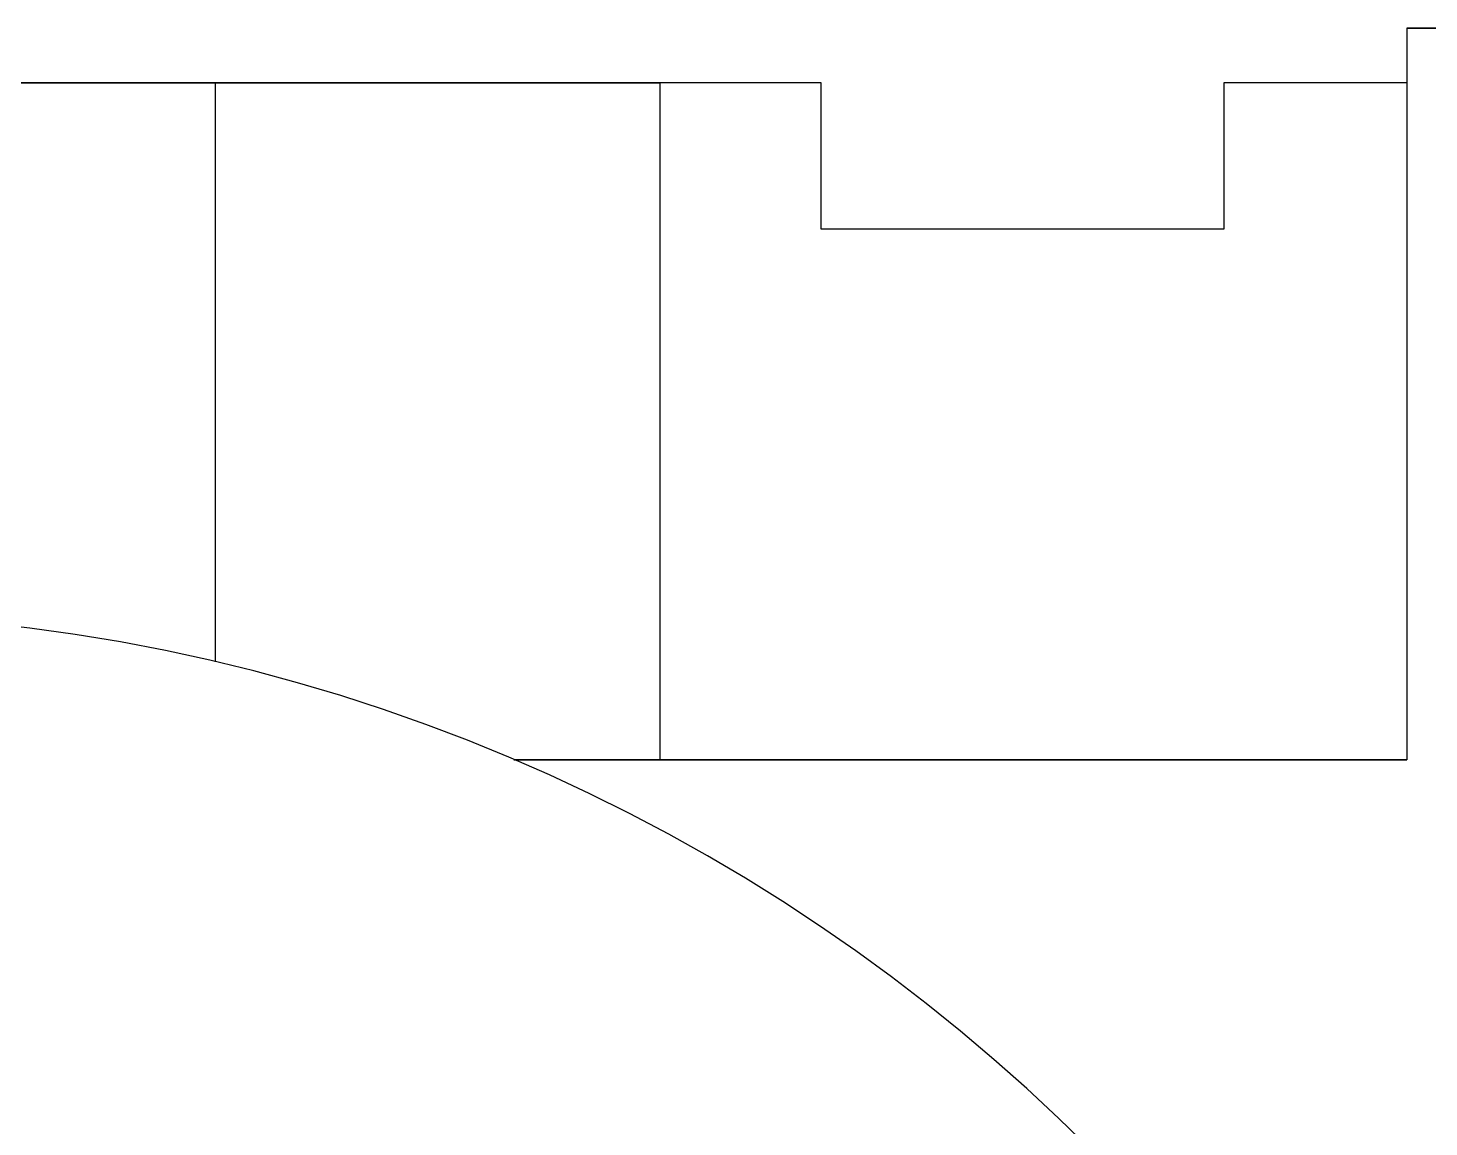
# Model space of a CAD drawing. Header units: millimetres. Extents: x 256 to 2599, y 626 to 1192.
# Drawn here: x 1904.438 to 1907.469, y 841.58 to 843.958 of the extents above; entities that cross this region are included whole.
import ezdxf

# ---------------------------------------------------------------- set-up
doc = ezdxf.new("R2010")
doc.units = ezdxf.units.MM
doc.layers.add('MAIN-1', color=7, linetype='Continuous')
doc.layers.add('MAIN-2', color=7, linetype='Continuous')

msp = doc.modelspace()

# ---------------------------------------------------------------- linework, layer by layer
at = {"layer": 'MAIN-1'}
for p, q in [((1907.9746, 843.9582), (1907.4204, 843.9582)), ((1907.4204, 843.9582), (1907.4204, 842.3749)), ((1907.4204, 843.9582), (1907.9746, 843.9582)), ((1907.4204, 842.3749), (1905.4884, 842.3749)), ((1905.4884, 842.3749), (1907.4204, 842.3749))]:
    msp.add_line(p, q, dxfattribs=at)
at = {"layer": 'MAIN-2'}
for p, q in [((1907.4204, 843.9582), (1907.4204, 843.9582)), ((1907.4204, 843.9582), (1907.4204, 843.9582)), ((1905.8054, 843.8395), (1902.0688, 843.8395)), ((1902.0688, 843.8395), (1905.8054, 843.8395)), ((1902.0688, 843.8395), (1905.8054, 843.8395)), ((1904.8432, 842.5865), (1904.8432, 843.8395)), ((1905.8054, 843.8395), (1905.8054, 843.8395)), ((1905.8054, 843.8395), (1905.8054, 843.8395)), ((1906.1537, 843.8395), (1905.8054, 843.8395)), ((1905.8054, 842.3749), (1905.8054, 843.8395)), ((1906.1537, 843.8395), (1906.1537, 843.8395)), ((1906.1537, 843.5228), (1906.1537, 843.8395)), ((1907.0246, 843.8395), (1907.0246, 843.8395)), ((1907.4204, 843.8395), (1907.0246, 843.8395)), ((1907.0246, 843.8395), (1907.0246, 843.5228)), ((1907.4204, 843.8395), (1907.4204, 843.8395)), ((1906.1537, 843.5228), (1906.1537, 843.5228)), ((1907.0246, 843.5228), (1906.1537, 843.5228)), ((1907.0246, 843.5228), (1907.0246, 843.5228)), ((1905.8054, 842.3749), (1905.8054, 842.3749)), ((1905.8054, 842.3749), (1905.8054, 842.3749)), ((1905.8054, 842.3749), (1905.8054, 842.3749)), ((1905.8054, 842.3749), (1905.8054, 842.3749)), ((1907.4204, 842.3749), (1907.4204, 842.3749)), ((1907.4204, 842.3749), (1907.4204, 842.3749)), ((1907.4204, 842.3749), (1907.4204, 842.3749)), ((1907.4204, 842.3749), (1907.4204, 842.3749))]:
    msp.add_line(p, q, dxfattribs=at)
msp.add_arc((1903.9371, 838.7333), 3.9583, 360, 180, dxfattribs=at)

doc.saveas('drawing.dxf')
